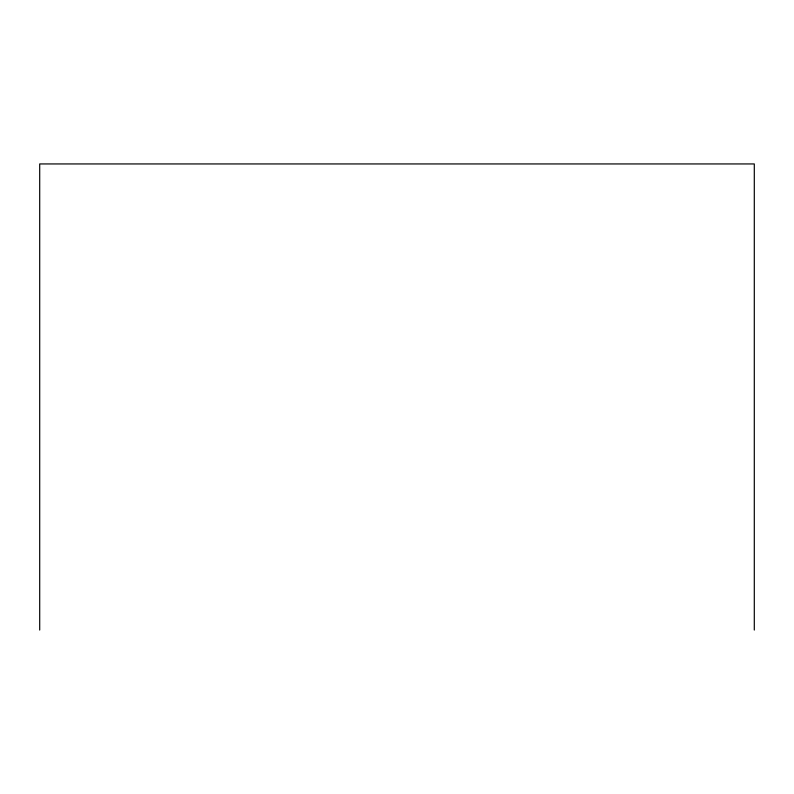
<?xml version="1.0" encoding="UTF-8"?>
<svg xmlns="http://www.w3.org/2000/svg" width="794" height="794" viewBox="0 0 794 794"><rect width="100%" height="100%" fill="white"/><g stroke="black" fill="none" stroke-linecap="round" stroke-linejoin="round"><path stroke-width="1.19" d="M754.3 630.059L754.3 163.941L39.7 163.941L39.7 630.059"/></g></svg>
